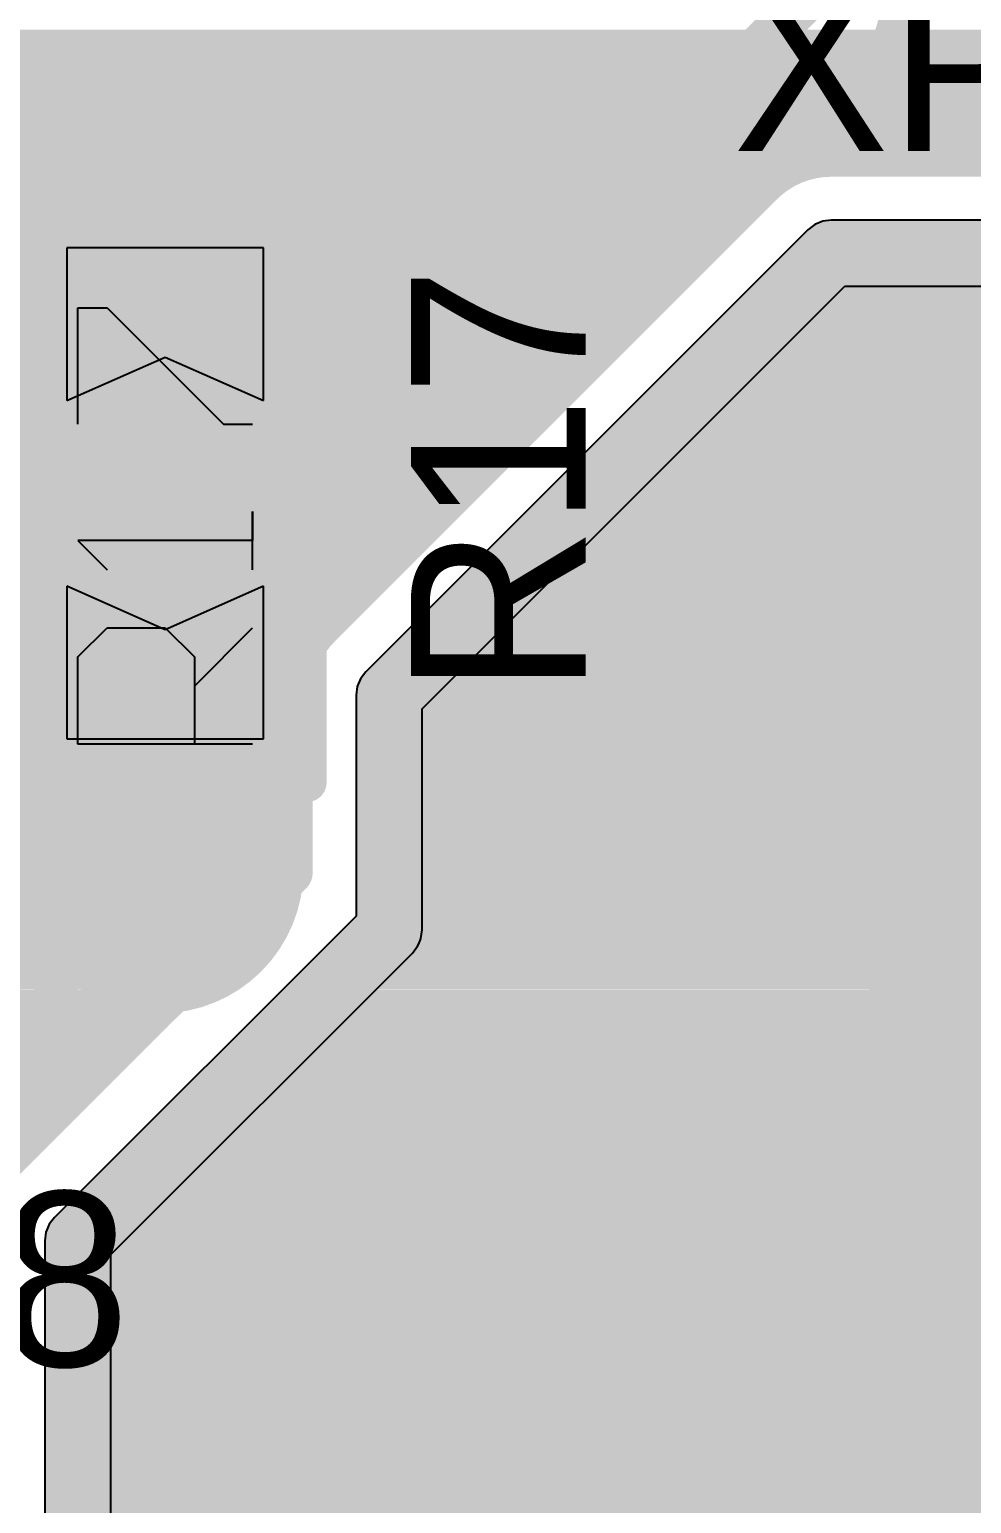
# Model space of a CAD drawing. Header units: millimetres. Extents: x 0.11 to 5.67, y 0.55 to 4.24.
# Drawn here: x 4.9499 to 5.1198, y 1.8394 to 2.1053 of the extents above; entities that cross this region are included whole.
import ezdxf

# ---------------------------------------------------------------- set-up
doc = ezdxf.new("R2010")
doc.units = ezdxf.units.MM
doc.header["$MEASUREMENT"] = 0
for name, color, linetype in [('BottomLayer', 5, 'Continuous'), ('BottomSolder', 6, 'Continuous'), ('InternalPlane1', 76, 'Continuous'), ('InternalPlane2', 16, 'Continuous'), ('Mechanical3', 76, 'Continuous'), ('MultiLayer', 9, 'Continuous'), ('PadHoleLayer', 156, 'Continuous'), ('TopLayer', 1, 'Continuous'), ('TopOverlay', 2, 'Continuous'), ('TopPaste', 8, 'Continuous'), ('TopSolder', 216, 'Continuous'), ('ViaHoleLayer', 16, 'Continuous')]:
    doc.layers.add(name, color=color, linetype=linetype)

# ---------------------------------------------------------------- blocks, each defined once
blk = doc.blocks.new('SMA_JR_10')
at = {"layer": 'BottomLayer', "const_width": 0.04331}
blk.add_lwpolyline([(-0.12165, -0.1, 1), (-0.07835, -0.1, 1)], format="xyb", close=True, dxfattribs=at)
at = {"layer": 'BottomSolder', "const_width": 0.04528}
blk.add_lwpolyline([(-0.12264, -0.1, 1), (-0.07736, -0.1, 1)], format="xyb", close=True, dxfattribs=at)
at = {"layer": 'InternalPlane1', "const_width": 0.01181}
for points in [[(-0.15285, -0.13051, -0.267949), (-0.15285, -0.06949)], [(-0.04715, -0.06949, -0.267949), (-0.04715, -0.13051)], [(0.04715, -0.13051, -0.267949), (0.04715, -0.06949)], [(-0.06949, -0.15285, -0.267949), (-0.13051, -0.15285)]]:
    blk.add_lwpolyline(points, format="xyb", dxfattribs=at)
at = {"layer": 'InternalPlane1', "const_width": 0.00591}
for points in [[(-0.1558, -0.13051, 1), (-0.1499, -0.13051, 1)], [(-0.0501, -0.13051, 1), (-0.0442, -0.13051, 1)], [(0.0442, -0.13051, 1), (0.0501, -0.13051, 1)], [(-0.13346, -0.15285, 1), (-0.12756, -0.15285, 1)], [(-0.07244, -0.15285, 1), (-0.06654, -0.15285, 1)]]:
    blk.add_lwpolyline(points, format="xyb", close=True, dxfattribs=at)
at = {"layer": 'InternalPlane2', "const_width": 0.0515}
for points in [[(-0.12575, -0.1, 1), (-0.07425, -0.1, 1)], [(0.07425, -0.1, 1), (0.12575, -0.1, 1)]]:
    blk.add_lwpolyline(points, format="xyb", close=True, dxfattribs=at)
at = {"layer": 'MultiLayer', "const_width": 0.04331}
blk.add_lwpolyline([(-0.12165, -0.1, 1), (-0.07835, -0.1, 1)], format="xyb", close=True, dxfattribs=at)
at = {"layer": 'PadHoleLayer', "const_width": 0.0315}
blk.add_lwpolyline([(-0.11575, -0.1, 1), (-0.08425, -0.1, 1)], format="xyb", close=True, dxfattribs=at)
at = {"layer": 'TopLayer', "const_width": 0.04331}
blk.add_lwpolyline([(-0.12165, -0.1, 1), (-0.07835, -0.1, 1)], format="xyb", close=True, dxfattribs=at)
at = {"layer": 'TopOverlay', "const_width": 0.00787}
blk.add_lwpolyline([(0.045, -0.125), (-0.04, -0.125)], dxfattribs=at)
at = {"layer": 'TopOverlay', "const_width": 0.00394}
for points in [[(-0.04197, -0.125, 1), (-0.03803, -0.125, 1)], [(0.04303, -0.125, 1), (0.04697, -0.125, 1)]]:
    blk.add_lwpolyline(points, format="xyb", close=True, dxfattribs=at)
at = {"layer": 'TopSolder', "const_width": 0.04528}
blk.add_lwpolyline([(-0.12264, -0.1, 1), (-0.07736, -0.1, 1)], format="xyb", close=True, dxfattribs=at)
blk = doc.blocks.new('RC0603_159')
at = {"layer": 'Mechanical3'}
for p, q in [((-0.04528, -0.01575), (-0.04528, 0.01574)), ((-0.04528, 0.01574), (-0.02953, 0.01574)), ((-0.02953, 0.01574), (-0.02429, 0.01049)), ((-0.00854, 0.01574), (-0.01379, 0.01049)), ((-0.00854, -0.01575), (-0.00854, 0.01574)), ((0.01245, 0.01574), (0.03344, 0.01574)), ((0.03344, 0.01574), (0.03344, 0.01049)), ((-0.02429, 0.01049), (-0.02429, -0.00001)), ((0.03344, 0.01049), (0.01245, -0.0105)), ((-0.02429, -0.00001), (-0.02953, -0.00525)), ((-0.02953, -0.00525), (-0.04528, -0.00525)), ((-0.03478, -0.00525), (-0.02429, -0.01575)), ((0.01245, -0.0105), (0.01245, -0.01575)), ((-0.01379, -0.01575), (-0.00329, -0.01575)), ((-0.00329, -0.01575), (-0.00854, -0.01575))]:
    blk.add_line(p, q, dxfattribs=at)
at = {"layer": 'TopLayer'}
for points in [[(-0.04429, -0.01772), (-0.01673, -0.01772), (-0.04429, 0.01772), (-0.01673, 0.01772)], [(0.04427, 0.01772), (0.01671, 0.01772), (0.04427, -0.01772), (0.01671, -0.01772)]]:
    blk.add_solid(points, dxfattribs=at)
at = {"layer": 'TopOverlay', "const_width": 0.00701}
for points in [[(-0.05217, 0.02559), (-0.05217, -0.02559)], [(-0.05217, 0.02559), (0.05217, 0.02559)], [(0.05217, 0.02559), (0.05217, -0.02559)], [(-0.05217, -0.02559), (0.05217, -0.02559)]]:
    blk.add_lwpolyline(points, dxfattribs=at)
at = {"layer": 'TopOverlay', "const_width": 0.0035}
for points in [[(-0.05392, 0.02559, 1), (-0.05041, 0.02559, 1)], [(-0.05392, 0.02559, 1), (-0.05041, 0.02559, 1)], [(0.05041, 0.02559, 1), (0.05392, 0.02559, 1)], [(0.05041, 0.02559, 1), (0.05392, 0.02559, 1)], [(-0.05392, -0.02559, 1), (-0.05041, -0.02559, 1)], [(-0.05392, -0.02559, 1), (-0.05041, -0.02559, 1)], [(0.05041, -0.02559, 1), (0.05392, -0.02559, 1)], [(0.05041, -0.02559, 1), (0.05392, -0.02559, 1)]]:
    blk.add_lwpolyline(points, format="xyb", close=True, dxfattribs=at)
at = {"layer": 'TopPaste'}
for p, q in [((-0.04429, 0.01772), (-0.04429, -0.01772)), ((-0.01673, 0.01772), (-0.04429, 0.01772)), ((-0.02461, 0), (-0.01673, 0.01772)), ((0.04427, 0.01772), (0.01671, 0.01772)), ((0.01671, 0.01772), (0.02458, 0)), ((0.04427, -0.01772), (0.04427, 0.01772)), ((-0.01673, -0.01772), (-0.02461, 0)), ((0.02458, 0), (0.01671, -0.01772)), ((-0.04429, -0.01772), (-0.01673, -0.01772)), ((0.01671, -0.01772), (0.04427, -0.01772))]:
    blk.add_line(p, q, dxfattribs=at)
at = {"layer": 'TopSolder'}
for points in [[(-0.04626, -0.01969), (-0.01476, -0.01969), (-0.04626, 0.01969), (-0.01476, 0.01969)], [(0.04624, 0.01969), (0.01474, 0.01969), (0.04624, -0.01969), (0.01474, -0.01969)]]:
    blk.add_solid(points, dxfattribs=at)

msp = doc.modelspace()

# ---------------------------------------------------------------- linework, layer by layer
at = {"layer": 'BottomLayer'}
for points, const_width in [([(4.89554, 2.10137), (5.40945, 2.10137)], 0.00787), ([(4.88766, 2.0935), (5.40945, 2.0935)], 0.00787), ([(4.87979, 2.08562), (5.40945, 2.08562)], 0.00787), ([(5.09449, 2.08268), (5.40945, 2.08268)], 0.00787), ([(4.87191, 2.07775), (5.08223, 2.07775)], 0.00787), ([(5.00224, 1.99776), (5.08196, 2.07749)], 0.00787), ([(4.86404, 2.06988), (5.07435, 2.06988)], 0.00787), ([(5.01476, 1.98524), (5.09449, 2.06496)], 0.00787), ([(5.09449, 2.06496), (5.40945, 2.06496)], 0.00787), ([(4.85617, 2.062), (5.06647, 2.062)], 0.00787), ([(5.09153, 2.062), (5.40945, 2.062)], 0.00787), ([(4.84829, 2.05413), (5.0586, 2.05413)], 0.00787), ([(5.08366, 2.05413), (5.40945, 2.05413)], 0.00787), ([(4.84252, 2.04625), (5.05073, 2.04625)], 0.00787), ([(5.07578, 2.04625), (5.1137, 2.04625)], 0.00787), ([(4.84252, 2.03838), (5.04285, 2.03838)], 0.00787), ([(5.06791, 2.03838), (5.09804, 2.03838)], 0.00787), ([(4.84252, 2.03051), (5.03498, 2.03051)], 0.00787), ([(5.06003, 2.03051), (5.08929, 2.03051)], 0.00787), ([(4.84252, 2.02263), (5.0271, 2.02263)], 0.00787), ([(5.05216, 2.02263), (5.0834, 2.02263)], 0.00787), ([(4.84252, 2.01476), (5.01923, 2.01476)], 0.00787), ([(5.04429, 2.01476), (5.07938, 2.01476)], 0.00787), ([(4.84252, 2.00688), (5.01136, 2.00688)], 0.00787), ([(5.03641, 2.00688), (5.0768, 2.00688)], 0.00787), ([(4.84252, 1.99901), (5.00348, 1.99901)], 0.00787), ([(5.02854, 1.99901), (5.07545, 1.99901)], 0.00787), ([(5.07913, 1.9937), (5.13032, 1.9937)], 0.01969), ([(4.84252, 1.99114), (4.99806, 1.99114)], 0.00787), ([(5.02066, 1.99114), (5.07526, 1.99114)], 0.00787), ([(4.99705, 1.9532), (4.99705, 1.98524)], 0.00787), ([(5.01476, 1.94587), (5.01476, 1.98524)], 0.00787), ([(4.84252, 1.98326), (4.99705, 1.98326)], 0.00787), ([(5.01476, 1.98326), (5.07619, 1.98326)], 0.00787), ([(4.91438, 1.97539), (4.99705, 1.97539)], 0.00787), ([(5.01476, 1.97539), (5.07833, 1.97539)], 0.00787), ([(4.9247, 1.96751), (4.99705, 1.96751)], 0.00787), ([(5.01476, 1.96751), (5.08181, 1.96751)], 0.00787), ([(4.92888, 1.95964), (4.99705, 1.95964)], 0.00787), ([(5.01476, 1.95964), (5.08698, 1.95964)], 0.00787), ([(4.94515, 1.90131), (4.99705, 1.9532)], 0.00787), ([(4.93012, 1.95177), (4.99561, 1.95177)], 0.00787), ([(5.01476, 1.95177), (5.09455, 1.95177)], 0.00787), ([(4.95768, 1.88878), (5.01476, 1.94587)], 0.00787), ([(4.92887, 1.94389), (4.98773, 1.94389)], 0.00787), ([(5.01279, 1.94389), (5.10671, 1.94389)], 0.00787), ([(4.92469, 1.93602), (4.97986, 1.93602)], 0.00787), ([(5.00492, 1.93602), (5.192, 1.93602)], 0.00787), ([(4.93102, 1.92814), (4.97199, 1.92814)], 0.00787), ([(4.99704, 1.92814), (5.18479, 1.92814)], 0.00787), ([(4.93435, 1.92027), (4.96411, 1.92027)], 0.00787), ([(4.98917, 1.92027), (5.17979, 1.92027)], 0.00787), ([(5.07677, 1.91339), (5.17673, 1.91339)], 0.00787), ([(4.93496, 1.9124), (4.95624, 1.9124)], 0.00787), ([(4.98129, 1.9124), (5.07061, 1.9124)], 0.00787), ([(5.02545, 1.87022), (5.06285, 1.90762)], 0.00787), ([(4.93307, 1.90452), (4.94836, 1.90452)], 0.00787), ([(4.97342, 1.90452), (5.05975, 1.90452)], 0.00787), ([(4.96555, 1.89665), (5.05188, 1.89665)], 0.00787), ([(5.03937, 1.8563), (5.07677, 1.8937)], 0.01181), ([(5.07677, 1.8937), (5.23032, 1.8937)], 0.01181), ([(4.95768, 1.88877), (5.04401, 1.88877)], 0.00787), ([(4.95866, 1.81102), (4.95866, 1.8878)], 0.00787), ([(4.95866, 1.8809), (5.03613, 1.8809)], 0.00787), ([(5.05906, 1.84815), (5.08493, 1.87402)], 0.00787), ([(5.08493, 1.87402), (5.17673, 1.87402)], 0.00787), ([(4.95866, 1.87303), (5.02826, 1.87303)], 0.00787), ([(5.08394, 1.87303), (5.1771, 1.87303)], 0.00787), ([(4.95866, 1.86515), (5.02179, 1.86515)], 0.00787), ([(5.07606, 1.86515), (5.18088, 1.86515)], 0.00787), ([(4.95866, 1.85728), (5.01971, 1.85728)], 0.00787), ([(5.03937, 1.64961), (5.03937, 1.8563)], 0.01181), ([(5.06819, 1.85728), (5.18636, 1.85728)], 0.00787), ([(5.01969, 1.67421), (5.01969, 1.8563)], 0.00787), ([(4.95866, 1.8494), (5.01969, 1.8494)], 0.00787), ([(5.06031, 1.8494), (5.19431, 1.8494)], 0.00787), ([(5.05906, 1.67421), (5.05906, 1.84815)], 0.00787), ([(4.95866, 1.84153), (5.01969, 1.84153)], 0.00787), ([(5.05906, 1.84153), (5.10292, 1.84153)], 0.00787)]:
    msp.add_lwpolyline(points, dxfattribs=dict(at, const_width=const_width))
at = {"layer": 'BottomLayer', "const_width": 0.00787}
for points in [[(5.08196, 2.07749, -0.198912), (5.09449, 2.08268)], [(5.08196, 2.07749, -0.198912), (5.09449, 2.08268)], [(4.99705, 1.98524, -0.198912), (5.00224, 1.99776)], [(4.99705, 1.98524, -0.198912), (5.00224, 1.99776)], [(5.06285, 1.90762, -0.198912), (5.07677, 1.91339)], [(5.06285, 1.90762, -0.198912), (5.07677, 1.91339)], [(5.01969, 1.8563, -0.198912), (5.02545, 1.87022)], [(5.01969, 1.8563, -0.198912), (5.02545, 1.87022)]]:
    msp.add_lwpolyline(points, format="xyb", dxfattribs=at)
at = {"layer": 'BottomLayer'}
for points, const_width in [([(5.09252, 2.08268, 1), (5.09646, 2.08268, 1)], 0.00394), ([(5.09252, 2.08268, 1), (5.09646, 2.08268, 1)], 0.00394), ([(5.09252, 2.08268, 1), (5.09646, 2.08268, 1)], 0.00394), ([(5.07999, 2.07749, 1), (5.08393, 2.07749, 1)], 0.00394), ([(5.07999, 2.07749, 1), (5.08393, 2.07749, 1)], 0.00394), ([(5.07999, 2.07749, 1), (5.08393, 2.07749, 1)], 0.00394), ([(5.08026, 2.07775, 1), (5.0842, 2.07775, 1)], 0.00394), ([(5.07238, 2.06988, 1), (5.07632, 2.06988, 1)], 0.00394), ([(5.09252, 2.06496, 1), (5.09646, 2.06496, 1)], 0.00394), ([(5.09252, 2.06496, 1), (5.09646, 2.06496, 1)], 0.00394), ([(5.06451, 2.062, 1), (5.06844, 2.062, 1)], 0.00394), ([(5.08956, 2.062, 1), (5.0935, 2.062, 1)], 0.00394), ([(5.05663, 2.05413, 1), (5.06057, 2.05413, 1)], 0.00394), ([(5.08169, 2.05413, 1), (5.08562, 2.05413, 1)], 0.00394), ([(5.18543, 1.9937, 1), (5.0752, 1.9937, 1)], 0.00787), ([(5.04876, 2.04625, 1), (5.0527, 2.04625, 1)], 0.00394), ([(5.07381, 2.04625, 1), (5.07775, 2.04625, 1)], 0.00394), ([(5.11173, 2.04625, 1), (5.11567, 2.04625, 1)], 0.00394), ([(5.04088, 2.03838, 1), (5.04482, 2.03838, 1)], 0.00394), ([(5.06594, 2.03838, 1), (5.06988, 2.03838, 1)], 0.00394), ([(5.09607, 2.03838, 1), (5.10001, 2.03838, 1)], 0.00394), ([(5.03301, 2.03051, 1), (5.03695, 2.03051, 1)], 0.00394), ([(5.05807, 2.03051, 1), (5.062, 2.03051, 1)], 0.00394), ([(5.08732, 2.03051, 1), (5.09125, 2.03051, 1)], 0.00394), ([(5.02514, 2.02263, 1), (5.02907, 2.02263, 1)], 0.00394), ([(5.05019, 2.02263, 1), (5.05413, 2.02263, 1)], 0.00394), ([(5.08143, 2.02263, 1), (5.08537, 2.02263, 1)], 0.00394), ([(5.01726, 2.01476, 1), (5.0212, 2.01476, 1)], 0.00394), ([(5.04232, 2.01476, 1), (5.04625, 2.01476, 1)], 0.00394), ([(5.07741, 2.01476, 1), (5.08135, 2.01476, 1)], 0.00394), ([(5.00939, 2.00688, 1), (5.01333, 2.00688, 1)], 0.00394), ([(5.03444, 2.00688, 1), (5.03838, 2.00688, 1)], 0.00394), ([(5.07483, 2.00688, 1), (5.07877, 2.00688, 1)], 0.00394), ([(5.00151, 1.99901, 1), (5.00545, 1.99901, 1)], 0.00394), ([(5.02657, 1.99901, 1), (5.03051, 1.99901, 1)], 0.00394), ([(5.07421, 1.9937, 1), (5.08406, 1.9937, 1)], 0.00984), ([(5.07348, 1.99901, 1), (5.07742, 1.99901, 1)], 0.00394), ([(5.00027, 1.99776, 1), (5.0042, 1.99776, 1)], 0.00394), ([(5.00027, 1.99776, 1), (5.0042, 1.99776, 1)], 0.00394), ([(5.00027, 1.99776, 1), (5.0042, 1.99776, 1)], 0.00394), ([(5.07323, 1.9937, 1), (5.07717, 1.9937, 1)], 0.00394), ([(4.99609, 1.99114, 1), (5.00003, 1.99114, 1)], 0.00394), ([(5.0187, 1.99114, 1), (5.02263, 1.99114, 1)], 0.00394), ([(5.07329, 1.99114, 1), (5.07723, 1.99114, 1)], 0.00394), ([(4.99508, 1.98524, 1), (4.99902, 1.98524, 1)], 0.00394), ([(4.99508, 1.98524, 1), (4.99902, 1.98524, 1)], 0.00394), ([(4.99508, 1.98524, 1), (4.99902, 1.98524, 1)], 0.00394), ([(5.0128, 1.98524, 1), (5.01673, 1.98524, 1)], 0.00394), ([(5.0128, 1.98524, 1), (5.01673, 1.98524, 1)], 0.00394), ([(4.99508, 1.98326, 1), (4.99902, 1.98326, 1)], 0.00394), ([(5.0128, 1.98326, 1), (5.01673, 1.98326, 1)], 0.00394), ([(5.07423, 1.98326, 1), (5.07816, 1.98326, 1)], 0.00394), ([(4.99508, 1.97539, 1), (4.99902, 1.97539, 1)], 0.00394), ([(5.0128, 1.97539, 1), (5.01673, 1.97539, 1)], 0.00394), ([(5.07636, 1.97539, 1), (5.0803, 1.97539, 1)], 0.00394), ([(4.99508, 1.96751, 1), (4.99902, 1.96751, 1)], 0.00394), ([(5.0128, 1.96751, 1), (5.01673, 1.96751, 1)], 0.00394), ([(5.07985, 1.96751, 1), (5.08378, 1.96751, 1)], 0.00394), ([(4.96752, 1.95374, 1), (4.97933, 1.95374, 1)], 0.01181), ([(4.99508, 1.95964, 1), (4.99902, 1.95964, 1)], 0.00394), ([(5.0128, 1.95964, 1), (5.01673, 1.95964, 1)], 0.00394), ([(5.08501, 1.95964, 1), (5.08895, 1.95964, 1)], 0.00394), ([(4.99508, 1.9532, 1), (4.99902, 1.9532, 1)], 0.00394), ([(4.99508, 1.9532, 1), (4.99902, 1.9532, 1)], 0.00394), ([(4.99364, 1.95177, 1), (4.99758, 1.95177, 1)], 0.00394), ([(5.0128, 1.95177, 1), (5.01673, 1.95177, 1)], 0.00394), ([(5.09258, 1.95177, 1), (5.09651, 1.95177, 1)], 0.00394), ([(5.0128, 1.94587, 1), (5.01673, 1.94587, 1)], 0.00394), ([(5.0128, 1.94587, 1), (5.01673, 1.94587, 1)], 0.00394), ([(4.98577, 1.94389, 1), (4.9897, 1.94389, 1)], 0.00394), ([(5.01082, 1.94389, 1), (5.01476, 1.94389, 1)], 0.00394), ([(5.10474, 1.94389, 1), (5.10868, 1.94389, 1)], 0.00394), ([(4.97789, 1.93602, 1), (4.98183, 1.93602, 1)], 0.00394), ([(5.00295, 1.93602, 1), (5.00688, 1.93602, 1)], 0.00394), ([(4.97002, 1.92814, 1), (4.97396, 1.92814, 1)], 0.00394), ([(4.99507, 1.92814, 1), (4.99901, 1.92814, 1)], 0.00394), ([(4.96214, 1.92027, 1), (4.96608, 1.92027, 1)], 0.00394), ([(4.9872, 1.92027, 1), (4.99114, 1.92027, 1)], 0.00394), ([(5.0748, 1.91339, 1), (5.07874, 1.91339, 1)], 0.00394), ([(5.0748, 1.91339, 1), (5.07874, 1.91339, 1)], 0.00394), ([(5.0748, 1.91339, 1), (5.07874, 1.91339, 1)], 0.00394), ([(4.95427, 1.9124, 1), (4.95821, 1.9124, 1)], 0.00394), ([(4.97933, 1.9124, 1), (4.98326, 1.9124, 1)], 0.00394), ([(5.06864, 1.9124, 1), (5.07258, 1.9124, 1)], 0.00394), ([(5.06088, 1.90762, 1), (5.06482, 1.90762, 1)], 0.00394), ([(5.06088, 1.90762, 1), (5.06482, 1.90762, 1)], 0.00394), ([(5.06088, 1.90762, 1), (5.06482, 1.90762, 1)], 0.00394), ([(4.9464, 1.90452, 1), (4.95033, 1.90452, 1)], 0.00394), ([(4.97145, 1.90452, 1), (4.97539, 1.90452, 1)], 0.00394), ([(5.05779, 1.90452, 1), (5.06172, 1.90452, 1)], 0.00394), ([(4.96358, 1.89665, 1), (4.96751, 1.89665, 1)], 0.00394), ([(5.04991, 1.89665, 1), (5.05385, 1.89665, 1)], 0.00394), ([(5.07382, 1.8937, 1), (5.07972, 1.8937, 1)], 0.00591), ([(5.07382, 1.8937, 1), (5.07972, 1.8937, 1)], 0.00591), ([(4.95571, 1.88878, 1), (4.95965, 1.88878, 1)], 0.00394), ([(4.95571, 1.88877, 1), (4.95965, 1.88877, 1)], 0.00394), ([(4.95669, 1.8878, 1), (4.96063, 1.8878, 1)], 0.00394), ([(5.04204, 1.88877, 1), (5.04597, 1.88877, 1)], 0.00394), ([(4.95669, 1.8809, 1), (4.96063, 1.8809, 1)], 0.00394), ([(5.03416, 1.8809, 1), (5.0381, 1.8809, 1)], 0.00394), ([(5.08296, 1.87402, 1), (5.08689, 1.87402, 1)], 0.00394), ([(5.08296, 1.87402, 1), (5.08689, 1.87402, 1)], 0.00394), ([(4.95669, 1.87303, 1), (4.96063, 1.87303, 1)], 0.00394), ([(5.02629, 1.87303, 1), (5.03023, 1.87303, 1)], 0.00394), ([(5.08197, 1.87303, 1), (5.0859, 1.87303, 1)], 0.00394), ([(5.02348, 1.87022, 1), (5.02742, 1.87022, 1)], 0.00394), ([(5.02348, 1.87022, 1), (5.02742, 1.87022, 1)], 0.00394), ([(5.02348, 1.87022, 1), (5.02742, 1.87022, 1)], 0.00394), ([(4.95669, 1.86515, 1), (4.96063, 1.86515, 1)], 0.00394), ([(5.01982, 1.86515, 1), (5.02376, 1.86515, 1)], 0.00394), ([(5.07409, 1.86515, 1), (5.07803, 1.86515, 1)], 0.00394), ([(4.95669, 1.85728, 1), (4.96063, 1.85728, 1)], 0.00394), ([(5.01774, 1.85728, 1), (5.02168, 1.85728, 1)], 0.00394), ([(5.03642, 1.8563, 1), (5.04232, 1.8563, 1)], 0.00591), ([(5.03642, 1.8563, 1), (5.04232, 1.8563, 1)], 0.00591), ([(5.06622, 1.85728, 1), (5.07016, 1.85728, 1)], 0.00394), ([(5.01772, 1.8563, 1), (5.02165, 1.8563, 1)], 0.00394), ([(5.01772, 1.8563, 1), (5.02165, 1.8563, 1)], 0.00394), ([(5.01772, 1.8563, 1), (5.02165, 1.8563, 1)], 0.00394), ([(4.95669, 1.8494, 1), (4.96063, 1.8494, 1)], 0.00394), ([(5.01772, 1.8494, 1), (5.02165, 1.8494, 1)], 0.00394), ([(5.05835, 1.8494, 1), (5.06228, 1.8494, 1)], 0.00394), ([(5.05709, 1.84815, 1), (5.06102, 1.84815, 1)], 0.00394), ([(5.05709, 1.84815, 1), (5.06102, 1.84815, 1)], 0.00394), ([(4.95669, 1.84153, 1), (4.96063, 1.84153, 1)], 0.00394), ([(5.01772, 1.84153, 1), (5.02165, 1.84153, 1)], 0.00394), ([(5.05709, 1.84153, 1), (5.06102, 1.84153, 1)], 0.00394), ([(5.10095, 1.84153, 1), (5.10489, 1.84153, 1)], 0.00394)]:
    msp.add_lwpolyline(points, format="xyb", close=True, dxfattribs=dict(at, const_width=const_width))
at = {"layer": 'InternalPlane1'}
for p, q in [((5.09028, 2.06917), (5.01055, 1.98945)), ((5.09151, 2.07012), (5.09028, 2.06917)), ((5.09295, 2.07071), (5.09151, 2.07012)), ((5.09449, 2.07092), (5.09295, 2.07071)), ((5.40707, 2.07092), (5.09449, 2.07092)), ((5.02072, 1.98277), (5.09696, 2.059)), ((5.09696, 2.059), (5.40707, 2.059)), ((5.01055, 1.98945), (5.00961, 1.98821)), ((5.00901, 1.98678), (5.00881, 1.98524)), ((5.00961, 1.98821), (5.00901, 1.98678)), ((5.00881, 1.98524), (5.00881, 1.94538)), ((5.02072, 1.94291), (5.02072, 1.98277)), ((5.00881, 1.94538), (4.95445, 1.89102)), ((5.02017, 1.94053), (5.02052, 1.94137)), ((5.02052, 1.94137), (5.02072, 1.94291)), ((4.96462, 1.88434), (5.01898, 1.9387)), ((5.01898, 1.9387), (5.01992, 1.93994)), ((5.01992, 1.93994), (5.02017, 1.94053)), ((4.95445, 1.89102), (4.9535, 1.88979)), ((4.95291, 1.88835), (4.9527, 1.88681)), ((4.95326, 1.88919), (4.95291, 1.88835)), ((4.9535, 1.88979), (4.95326, 1.88919)), ((4.9527, 1.88681), (4.9527, 1.81349)), ((4.96462, 1.81102), (4.96462, 1.88434))]:
    msp.add_line(p, q, dxfattribs=at)
at = {"layer": 'InternalPlane1', "const_width": 0.01181}
for points in [[(5.01476, 1.98524), (5.09449, 2.06496)], [(5.09449, 2.06496), (5.42717, 2.06496)], [(5.01476, 1.94291), (5.01476, 1.98524)], [(4.95866, 1.88681), (5.01476, 1.94291)], [(4.95866, 1.81102), (4.95866, 1.88681)]]:
    msp.add_lwpolyline(points, dxfattribs=at)
at = {"layer": 'InternalPlane1', "const_width": 0.00591}
for points in [[(5.09154, 2.06496, 1), (5.09744, 2.06496, 1)], [(5.09154, 2.06496, 1), (5.09744, 2.06496, 1)], [(5.01181, 1.98524, 1), (5.01772, 1.98524, 1)], [(5.01181, 1.98524, 1), (5.01772, 1.98524, 1)], [(5.01181, 1.94291, 1), (5.01772, 1.94291, 1)], [(5.01181, 1.94291, 1), (5.01772, 1.94291, 1)], [(4.95571, 1.88681, 1), (4.96161, 1.88681, 1)], [(4.95571, 1.88681, 1), (4.96161, 1.88681, 1)]]:
    msp.add_lwpolyline(points, format="xyb", close=True, dxfattribs=at)
at = {"layer": 'InternalPlane2', "const_width": 0.02591}
msp.add_lwpolyline([(4.96047, 1.95374, 1), (4.98638, 1.95374, 1)], format="xyb", close=True, dxfattribs=at)
at = {"layer": 'MultiLayer', "const_width": 0.01181}
msp.add_lwpolyline([(4.96752, 1.95374, 1), (4.97933, 1.95374, 1)], format="xyb", close=True, dxfattribs=at)
at = {"layer": 'TopLayer'}
for points, const_width in [([(5.00689, 2.02756), (5.08957, 2.11024)], 0.00787), ([(4.52068, 2.10137), (5.0807, 2.10137)], 0.00787), ([(5.10491, 2.10137), (5.40945, 2.10137)], 0.00787), ([(5.01942, 2.01503), (5.10208, 2.0977)], 0.00787), ([(4.52855, 2.0935), (5.07283, 2.0935)], 0.00787), ([(5.09788, 2.0935), (5.40945, 2.0935)], 0.00787), ([(4.83269, 2.08562), (5.06495, 2.08562)], 0.00787), ([(5.09001, 2.08562), (5.40945, 2.08562)], 0.00787), ([(5.09449, 2.08268), (5.40945, 2.08268)], 0.00787), ([(4.83985, 2.07775), (5.05708, 2.07775)], 0.00787), ([(4.94488, 2.07773), (5.00394, 2.07773)], 0.00787), ([(5.00394, 2.02756), (5.00394, 2.07773)], 0.00787), ([(5.00394, 1.99946), (5.08196, 2.07749)], 0.00787), ([(4.97441, 2.05214), (4.97441, 2.0738)], 0.00787), ([(5.00394, 2.06988), (5.04921, 2.06988)], 0.00787), ([(5.01476, 1.98524), (5.09449, 2.06496)], 0.00787), ([(5.09449, 2.06496), (5.40945, 2.06496)], 0.00787), ([(5.00394, 2.062), (5.04133, 2.062)], 0.00787), ([(5.09153, 2.062), (5.40945, 2.062)], 0.00787), ([(5.00394, 2.05413), (5.03346, 2.05413)], 0.00787), ([(5.08366, 2.05413), (5.40945, 2.05413)], 0.00787), ([(4.94882, 2.05214), (4.97441, 2.05214)], 0.00787), ([(4.97441, 2.05214), (5, 2.05214)], 0.00787), ([(5.00394, 2.04625), (5.02558, 2.04625)], 0.00787), ([(5.07578, 2.04625), (5.1137, 2.04625)], 0.00787), ([(5.00394, 2.03838), (5.01771, 2.03838)], 0.00787), ([(5.06791, 2.03838), (5.09804, 2.03838)], 0.00787), ([(5.00394, 2.03051), (5.00984, 2.03051)], 0.00787), ([(5.06003, 2.03051), (5.08929, 2.03051)], 0.00787), ([(4.9619, 2.02263), (4.98692, 2.02263)], 0.00787), ([(4.96235, 2.02458), (4.98647, 2.02458)], 0.00787), ([(5.05216, 2.02263), (5.0834, 2.02263)], 0.00787), ([(4.95891, 2.01673), (4.98991, 2.01673)], 0.00787), ([(5.04429, 2.01476), (5.07938, 2.01476)], 0.00787), ([(4.97441, 1.99114), (4.97441, 2.0128)], 0.00787), ([(5.00394, 1.99946), (5.00394, 2.00984)], 0.00787), ([(5.00394, 2.00688), (5.01136, 2.00688)], 0.00787), ([(5.03641, 2.00688), (5.0768, 2.00688)], 0.00787), ([(5.02854, 1.99901), (5.07545, 1.99901)], 0.00787), ([(5.07913, 1.9937), (5.13032, 1.9937)], 0.01969), ([(4.97343, 1.99016), (4.97441, 1.99114)], 0.01969), ([(4.97343, 1.95374), (4.97343, 1.99016)], 0.01969), ([(4.97441, 1.96949), (4.97441, 1.99114)], 0.00787), ([(5.02066, 1.99114), (5.07526, 1.99114)], 0.00787), ([(5.01476, 1.94587), (5.01476, 1.98524)], 0.00787), ([(5.01476, 1.98326), (5.07619, 1.98326)], 0.00787), ([(5.01476, 1.97539), (5.07833, 1.97539)], 0.00787), ([(5.01476, 1.96751), (5.08181, 1.96751)], 0.00787), ([(4.95472, 1.96555), (4.99705, 1.96555)], 0.00787), ([(4.95472, 1.91088), (4.95472, 1.96555)], 0.00787), ([(4.99705, 1.9532), (4.99705, 1.96555)], 0.00787), ([(4.95472, 1.95964), (4.99705, 1.95964)], 0.00787), ([(5.01476, 1.95964), (5.08698, 1.95964)], 0.00787), ([(4.95472, 1.91088), (4.99705, 1.9532)], 0.00787), ([(4.95472, 1.95177), (4.99561, 1.95177)], 0.00787), ([(5.01476, 1.95177), (5.09455, 1.95177)], 0.00787), ([(4.95768, 1.88878), (5.01476, 1.94587)], 0.00787), ([(4.95472, 1.94389), (4.98773, 1.94389)], 0.00787), ([(5.01279, 1.94389), (5.10671, 1.94389)], 0.00787), ([(4.95472, 1.93602), (4.97986, 1.93602)], 0.00787), ([(5.00492, 1.93602), (5.192, 1.93602)], 0.00787), ([(4.95472, 1.92814), (4.97199, 1.92814)], 0.00787), ([(4.99704, 1.92814), (5.18479, 1.92814)], 0.00787), ([(4.95472, 1.92027), (4.96411, 1.92027)], 0.00787), ([(4.98917, 1.92027), (5.17979, 1.92027)], 0.00787), ([(4.98129, 1.9124), (5.17638, 1.9124)], 0.00787), ([(4.97342, 1.90452), (5.17426, 1.90452)], 0.00787), ([(4.96555, 1.89665), (5.1733, 1.89665)], 0.00787), ([(4.95768, 1.88877), (5.17344, 1.88877)], 0.00787), ([(4.95866, 1.81102), (4.95866, 1.8878)], 0.00787), ([(4.95866, 1.8809), (5.17468, 1.8809)], 0.00787), ([(4.95866, 1.87303), (5.1771, 1.87303)], 0.00787), ([(4.95866, 1.86515), (5.18088, 1.86515)], 0.00787), ([(4.95866, 1.85728), (5.18636, 1.85728)], 0.00787), ([(4.95866, 1.8494), (5.19431, 1.8494)], 0.00787), ([(4.95866, 1.84153), (5.10292, 1.84153)], 0.00787)]:
    msp.add_lwpolyline(points, dxfattribs=dict(at, const_width=const_width))
at = {"layer": 'TopLayer', "const_width": 0.00787}
for points in [[(5.10728, 2.11024, -0.199193), (5.10208, 2.0977)], [(5.10728, 2.11024, -0.198913), (5.10209, 2.09771)], [(5.08196, 2.07749, -0.198912), (5.09449, 2.08268)], [(5.08196, 2.07749, -0.198912), (5.09449, 2.08268)], [(4.96235, 2.02458, -0.122776), (4.95891, 2.01673)], [(4.96235, 2.02458, -0.122776), (4.95891, 2.01673)], [(4.98991, 2.01673, -0.122775), (4.98647, 2.02458)], [(5.01942, 2.01503, -0.220686), (5.00541, 2.0099)]]:
    msp.add_lwpolyline(points, format="xyb", dxfattribs=at)
at = {"layer": 'TopLayer'}
for points, const_width in [([(5.07873, 2.10137, 1), (5.08267, 2.10137, 1)], 0.00394), ([(5.10294, 2.10137, 1), (5.10688, 2.10137, 1)], 0.00394), ([(5.10011, 2.0977, 1), (5.10405, 2.0977, 1)], 0.00394), ([(5.10011, 2.0977, 1), (5.10405, 2.0977, 1)], 0.00394), ([(5.10013, 2.09771, 1), (5.10406, 2.09771, 1)], 0.00394), ([(5.07086, 2.0935, 1), (5.0748, 2.0935, 1)], 0.00394), ([(5.09592, 2.0935, 1), (5.09985, 2.0935, 1)], 0.00394), ([(5.06299, 2.08562, 1), (5.06692, 2.08562, 1)], 0.00394), ([(5.08804, 2.08562, 1), (5.09198, 2.08562, 1)], 0.00394), ([(5.09252, 2.08268, 1), (5.09646, 2.08268, 1)], 0.00394), ([(5.09252, 2.08268, 1), (5.09646, 2.08268, 1)], 0.00394), ([(5.09252, 2.08268, 1), (5.09646, 2.08268, 1)], 0.00394), ([(5.00197, 2.07773, 1), (5.00591, 2.07773, 1)], 0.00394), ([(5.00197, 2.07773, 1), (5.00591, 2.07773, 1)], 0.00394), ([(5.05511, 2.07775, 1), (5.05905, 2.07775, 1)], 0.00394), ([(5.07999, 2.07749, 1), (5.08393, 2.07749, 1)], 0.00394), ([(5.07999, 2.07749, 1), (5.08393, 2.07749, 1)], 0.00394), ([(5.07999, 2.07749, 1), (5.08393, 2.07749, 1)], 0.00394), ([(4.97244, 2.0738, 1), (4.97638, 2.0738, 1)], 0.00394), ([(5.00197, 2.06988, 1), (5.00591, 2.06988, 1)], 0.00394), ([(5.04724, 2.06988, 1), (5.05118, 2.06988, 1)], 0.00394), ([(5.09252, 2.06496, 1), (5.09646, 2.06496, 1)], 0.00394), ([(5.09252, 2.06496, 1), (5.09646, 2.06496, 1)], 0.00394), ([(5.00197, 2.062, 1), (5.00591, 2.062, 1)], 0.00394), ([(5.03936, 2.062, 1), (5.0433, 2.062, 1)], 0.00394), ([(5.08956, 2.062, 1), (5.0935, 2.062, 1)], 0.00394), ([(5.00197, 2.05413, 1), (5.00591, 2.05413, 1)], 0.00394), ([(5.03149, 2.05413, 1), (5.03543, 2.05413, 1)], 0.00394), ([(5.08169, 2.05413, 1), (5.08562, 2.05413, 1)], 0.00394), ([(4.94685, 2.05214, 1), (4.95079, 2.05214, 1)], 0.00394), ([(4.97244, 2.05214, 1), (4.97638, 2.05214, 1)], 0.00394), ([(4.97244, 2.05214, 1), (4.97638, 2.05214, 1)], 0.00394), ([(4.97244, 2.05214, 1), (4.97638, 2.05214, 1)], 0.00394), ([(4.99803, 2.05214, 1), (5.00197, 2.05214, 1)], 0.00394), ([(5.18543, 1.9937, 1), (5.0752, 1.9937, 1)], 0.00787), ([(5.00197, 2.04625, 1), (5.00591, 2.04625, 1)], 0.00394), ([(5.02362, 2.04625, 1), (5.02755, 2.04625, 1)], 0.00394), ([(5.07381, 2.04625, 1), (5.07775, 2.04625, 1)], 0.00394), ([(5.11173, 2.04625, 1), (5.11567, 2.04625, 1)], 0.00394), ([(5.00197, 2.03838, 1), (5.00591, 2.03838, 1)], 0.00394), ([(5.01574, 2.03838, 1), (5.01968, 2.03838, 1)], 0.00394), ([(5.06594, 2.03838, 1), (5.06988, 2.03838, 1)], 0.00394), ([(5.09607, 2.03838, 1), (5.10001, 2.03838, 1)], 0.00394), ([(5.00197, 2.03051, 1), (5.00591, 2.03051, 1)], 0.00394), ([(5.00787, 2.03051, 1), (5.01181, 2.03051, 1)], 0.00394), ([(5.05807, 2.03051, 1), (5.062, 2.03051, 1)], 0.00394), ([(5.08732, 2.03051, 1), (5.09125, 2.03051, 1)], 0.00394), ([(5.00197, 2.02756, 1), (5.00591, 2.02756, 1)], 0.00394), ([(5.00492, 2.02756, 1), (5.00886, 2.02756, 1)], 0.00394), ([(4.95993, 2.02263, 1), (4.96387, 2.02263, 1)], 0.00394), ([(4.96038, 2.02458, 1), (4.96432, 2.02458, 1)], 0.00394), ([(4.96038, 2.02458, 1), (4.96432, 2.02458, 1)], 0.00394), ([(4.96038, 2.02458, 1), (4.96432, 2.02458, 1)], 0.00394), ([(4.9845, 2.02458, 1), (4.98844, 2.02458, 1)], 0.00394), ([(4.9845, 2.02458, 1), (4.98844, 2.02458, 1)], 0.00394), ([(4.98495, 2.02263, 1), (4.98889, 2.02263, 1)], 0.00394), ([(5.05019, 2.02263, 1), (5.05413, 2.02263, 1)], 0.00394), ([(5.08143, 2.02263, 1), (5.08537, 2.02263, 1)], 0.00394), ([(4.95694, 2.01673, 1), (4.96087, 2.01673, 1)], 0.00394), ([(4.95694, 2.01673, 1), (4.96087, 2.01673, 1)], 0.00394), ([(4.95694, 2.01673, 1), (4.96087, 2.01673, 1)], 0.00394), ([(4.98794, 2.01673, 1), (4.99188, 2.01673, 1)], 0.00394), ([(4.98794, 2.01673, 1), (4.99188, 2.01673, 1)], 0.00394), ([(5.01745, 2.01503, 1), (5.02139, 2.01503, 1)], 0.00394), ([(5.01745, 2.01503, 1), (5.02139, 2.01503, 1)], 0.00394), ([(5.04232, 2.01476, 1), (5.04625, 2.01476, 1)], 0.00394), ([(5.07741, 2.01476, 1), (5.08135, 2.01476, 1)], 0.00394), ([(4.97244, 2.0128, 1), (4.97638, 2.0128, 1)], 0.00394), ([(5.00197, 2.00984, 1), (5.00591, 2.00984, 1)], 0.00394), ([(5.00344, 2.0099, 1), (5.00738, 2.0099, 1)], 0.00394), ([(5.00197, 2.00688, 1), (5.00591, 2.00688, 1)], 0.00394), ([(5.00939, 2.00688, 1), (5.01333, 2.00688, 1)], 0.00394), ([(5.03444, 2.00688, 1), (5.03838, 2.00688, 1)], 0.00394), ([(5.07483, 2.00688, 1), (5.07877, 2.00688, 1)], 0.00394), ([(5.00197, 1.99946, 1), (5.00591, 1.99946, 1)], 0.00394), ([(5.00197, 1.99946, 1), (5.00591, 1.99946, 1)], 0.00394), ([(5.02657, 1.99901, 1), (5.03051, 1.99901, 1)], 0.00394), ([(5.07421, 1.9937, 1), (5.08406, 1.9937, 1)], 0.00984), ([(5.07348, 1.99901, 1), (5.07742, 1.99901, 1)], 0.00394), ([(4.9685, 1.99016, 1), (4.97835, 1.99016, 1)], 0.00984), ([(4.9685, 1.99016, 1), (4.97835, 1.99016, 1)], 0.00984), ([(4.96949, 1.99114, 1), (4.97933, 1.99114, 1)], 0.00984), ([(5.07323, 1.9937, 1), (5.07717, 1.9937, 1)], 0.00394), ([(4.97244, 1.99114, 1), (4.97638, 1.99114, 1)], 0.00394), ([(4.97244, 1.99114, 1), (4.97638, 1.99114, 1)], 0.00394), ([(5.0187, 1.99114, 1), (5.02263, 1.99114, 1)], 0.00394), ([(5.07329, 1.99114, 1), (5.07723, 1.99114, 1)], 0.00394), ([(5.0128, 1.98524, 1), (5.01673, 1.98524, 1)], 0.00394), ([(5.0128, 1.98524, 1), (5.01673, 1.98524, 1)], 0.00394), ([(5.0128, 1.98326, 1), (5.01673, 1.98326, 1)], 0.00394), ([(5.07423, 1.98326, 1), (5.07816, 1.98326, 1)], 0.00394), ([(5.0128, 1.97539, 1), (5.01673, 1.97539, 1)], 0.00394), ([(5.07636, 1.97539, 1), (5.0803, 1.97539, 1)], 0.00394), ([(4.97244, 1.96949, 1), (4.97638, 1.96949, 1)], 0.00394), ([(5.0128, 1.96751, 1), (5.01673, 1.96751, 1)], 0.00394), ([(5.07985, 1.96751, 1), (5.08378, 1.96751, 1)], 0.00394), ([(4.95276, 1.96555, 1), (4.95669, 1.96555, 1)], 0.00394), ([(4.95276, 1.96555, 1), (4.95669, 1.96555, 1)], 0.00394), ([(4.99508, 1.96555, 1), (4.99902, 1.96555, 1)], 0.00394), ([(4.99508, 1.96555, 1), (4.99902, 1.96555, 1)], 0.00394), ([(4.96752, 1.95374, 1), (4.97933, 1.95374, 1)], 0.01181), ([(4.95276, 1.95964, 1), (4.95669, 1.95964, 1)], 0.00394), ([(4.9685, 1.95374, 1), (4.97835, 1.95374, 1)], 0.00984), ([(4.99508, 1.95964, 1), (4.99902, 1.95964, 1)], 0.00394), ([(5.0128, 1.95964, 1), (5.01673, 1.95964, 1)], 0.00394), ([(5.08501, 1.95964, 1), (5.08895, 1.95964, 1)], 0.00394), ([(4.99508, 1.9532, 1), (4.99902, 1.9532, 1)], 0.00394), ([(4.99508, 1.9532, 1), (4.99902, 1.9532, 1)], 0.00394), ([(4.95276, 1.95177, 1), (4.95669, 1.95177, 1)], 0.00394), ([(4.99364, 1.95177, 1), (4.99758, 1.95177, 1)], 0.00394), ([(5.0128, 1.95177, 1), (5.01673, 1.95177, 1)], 0.00394), ([(5.09258, 1.95177, 1), (5.09651, 1.95177, 1)], 0.00394), ([(5.0128, 1.94587, 1), (5.01673, 1.94587, 1)], 0.00394), ([(5.0128, 1.94587, 1), (5.01673, 1.94587, 1)], 0.00394), ([(4.95276, 1.94389, 1), (4.95669, 1.94389, 1)], 0.00394), ([(4.98577, 1.94389, 1), (4.9897, 1.94389, 1)], 0.00394), ([(5.01082, 1.94389, 1), (5.01476, 1.94389, 1)], 0.00394), ([(5.10474, 1.94389, 1), (5.10868, 1.94389, 1)], 0.00394), ([(4.95276, 1.93602, 1), (4.95669, 1.93602, 1)], 0.00394), ([(4.97789, 1.93602, 1), (4.98183, 1.93602, 1)], 0.00394), ([(5.00295, 1.93602, 1), (5.00688, 1.93602, 1)], 0.00394), ([(4.95276, 1.92814, 1), (4.95669, 1.92814, 1)], 0.00394), ([(4.97002, 1.92814, 1), (4.97396, 1.92814, 1)], 0.00394), ([(4.99507, 1.92814, 1), (4.99901, 1.92814, 1)], 0.00394), ([(4.95276, 1.92027, 1), (4.95669, 1.92027, 1)], 0.00394), ([(4.96214, 1.92027, 1), (4.96608, 1.92027, 1)], 0.00394), ([(4.9872, 1.92027, 1), (4.99114, 1.92027, 1)], 0.00394), ([(4.95276, 1.91088, 1), (4.95669, 1.91088, 1)], 0.00394), ([(4.95276, 1.91088, 1), (4.95669, 1.91088, 1)], 0.00394), ([(4.97933, 1.9124, 1), (4.98326, 1.9124, 1)], 0.00394), ([(4.97145, 1.90452, 1), (4.97539, 1.90452, 1)], 0.00394), ([(4.96358, 1.89665, 1), (4.96751, 1.89665, 1)], 0.00394), ([(4.95571, 1.88878, 1), (4.95965, 1.88878, 1)], 0.00394), ([(4.95571, 1.88877, 1), (4.95965, 1.88877, 1)], 0.00394), ([(4.95669, 1.8878, 1), (4.96063, 1.8878, 1)], 0.00394), ([(4.95669, 1.8809, 1), (4.96063, 1.8809, 1)], 0.00394), ([(4.95669, 1.87303, 1), (4.96063, 1.87303, 1)], 0.00394), ([(4.95669, 1.86515, 1), (4.96063, 1.86515, 1)], 0.00394), ([(4.95669, 1.85728, 1), (4.96063, 1.85728, 1)], 0.00394), ([(4.95669, 1.8494, 1), (4.96063, 1.8494, 1)], 0.00394), ([(5.18543, 1.7937, 1), (5.0752, 1.7937, 1)], 0.00787), ([(4.95669, 1.84153, 1), (4.96063, 1.84153, 1)], 0.00394), ([(5.10095, 1.84153, 1), (5.10489, 1.84153, 1)], 0.00394)]:
    msp.add_lwpolyline(points, format="xyb", close=True, dxfattribs=dict(at, const_width=const_width))
at = {"layer": 'ViaHoleLayer', "const_width": 0.00591}
msp.add_lwpolyline([(4.97047, 1.95374, 1), (4.97638, 1.95374, 1)], format="xyb", close=True, dxfattribs=at)

# ---------------------------------------------------------------- block references
for name, p, rotation in [('RC0603_159', (4.97441, 2.02165), 90), ('SMA_JR_10', (5.23032, 1.8937), 270)]:
    msp.add_blockref(name, p, dxfattribs=dict(rotation=rotation))

# ---------------------------------------------------------------- texts
at = {"layer": 'TopOverlay'}
for s, p in [('XP3', (5.07676, 2.08337)), ('R18', (4.89075, 1.86417))]:
    msp.add_text(s, height=0.031496, dxfattribs=at).set_placement(p)
msp.add_text('R17', height=0.031496, rotation=90, dxfattribs=at).set_placement((5.0502, 1.98524))

doc.saveas('drawing.dxf')
